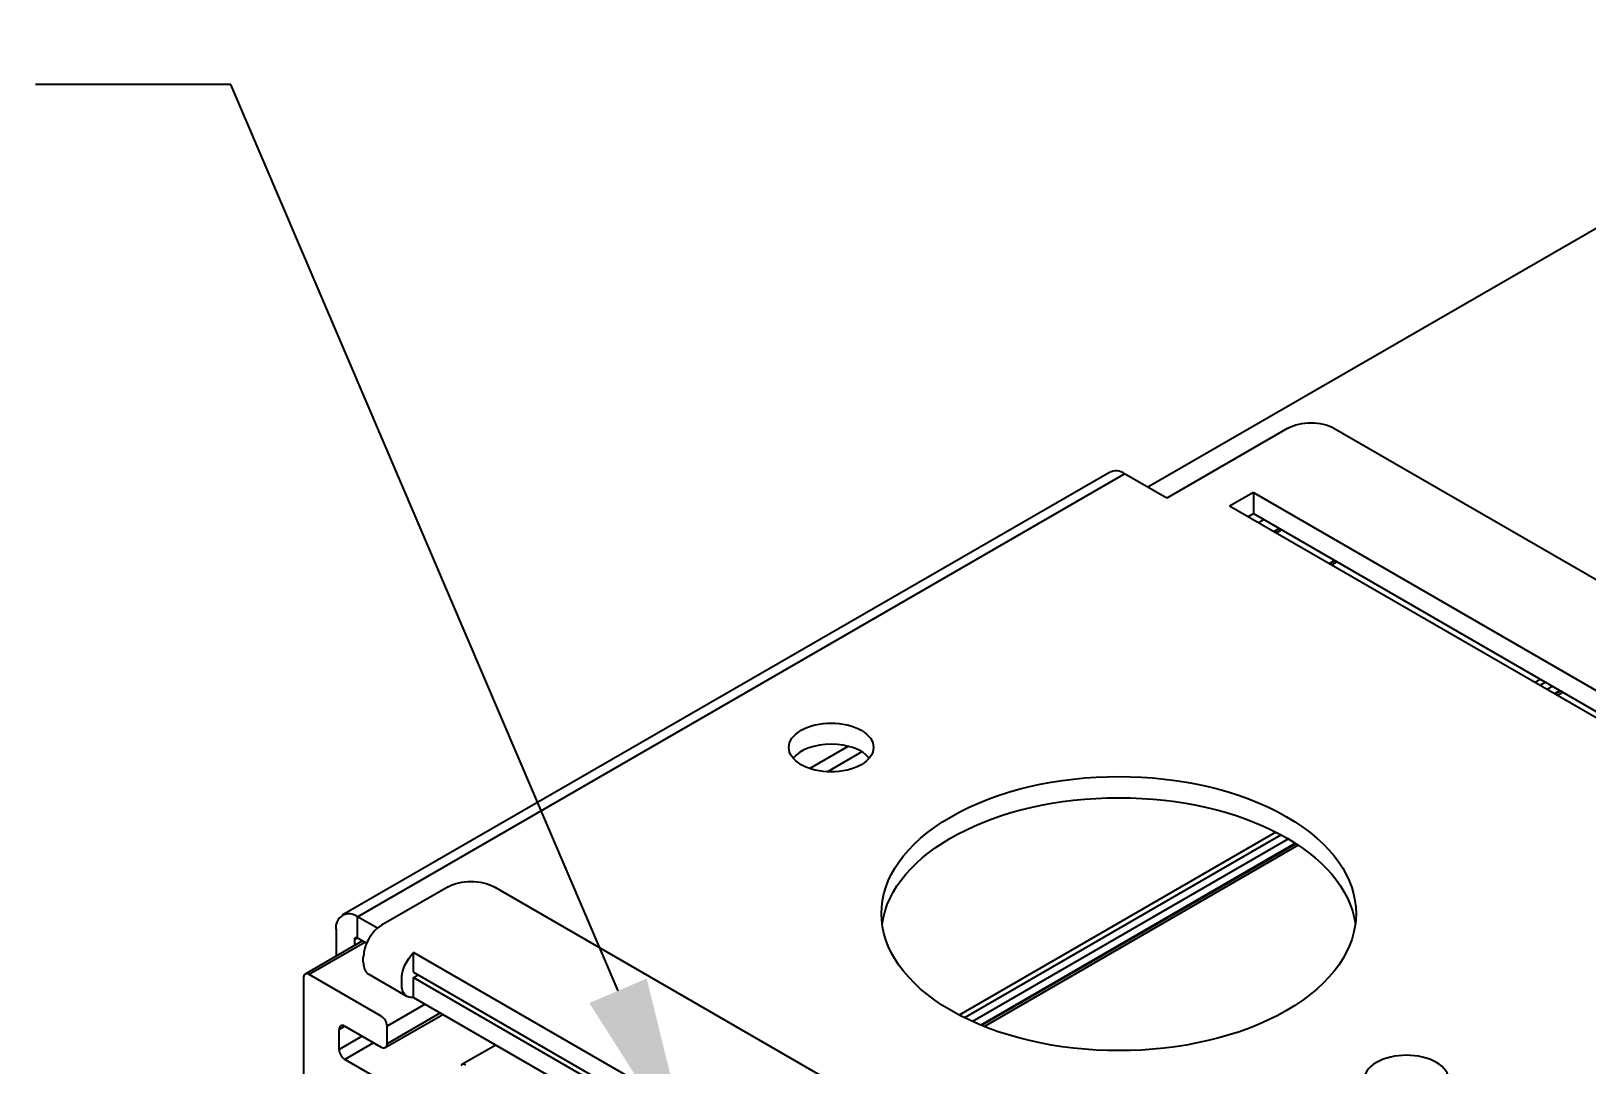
# Model space of a CAD drawing. Extents: x 0 to 9.5, y -12.2 to 0.1.
# Drawn here: x 4.282 to 7.15, y -6.697 to -4.792 of the extents above; entities that cross this region are included whole.
import ezdxf
from ezdxf import colors
from ezdxf.entities.mleader import LeaderData, LeaderLine
from ezdxf.math import Vec2, Vec3

# ---------------------------------------------------------------- set-up
doc = ezdxf.new("R2010")
doc.units = 0
doc.header["$LTSCALE"] = 0.5
doc.header["$MEASUREMENT"] = 0
for name, color, linetype in [('FAB DWG', 221, 'CONTINUOUS'), ('Housing', 150, 'CONTINUOUS'), ('Mounting', 4, 'CONTINUOUS')]:
    doc.layers.add(name, color=color, linetype=linetype)
doc.styles.get("Standard").update_dxf_attribs({"font": 'arial.ttf'})

msp = doc.modelspace()

# ---------------------------------------------------------------- linework, layer by layer
at = {"layer": 'Housing', "linetype": 'Continuous', "lineweight": 25, "transparency": 16777216}
for p, q in [((7.5868, -4.9131), (6.3405, -5.6326)), ((4.8927, -6.4687), (4.7868, -6.5299)), ((4.8971, -6.4713), (4.7943, -6.5306)), ((4.7837, -6.5367), (4.7837, -6.7901)), ((4.9272, -6.6074), (4.7943, -6.5306)), ((5.0081, -6.5852), (4.9378, -6.6257)), ((4.86, -6.6257), (4.8494, -6.6319)), ((4.86, -6.6257), (4.9272, -6.6645)), ((4.9347, -6.6653), (5.0408, -6.604)), ((5.0364, -6.6015), (4.9378, -6.6584)), ((4.9378, -6.6584), (4.9378, -6.6257)), ((4.8494, -6.6686), (4.8494, -6.6319)), ((4.8919, -6.6441), (4.8494, -6.6686)), ((4.9131, -6.6564), (4.86, -6.687)), ((5.1386, -6.6605), (5.0758, -6.6967)), ((5.0119, -6.7746), (4.86, -6.687))]:
    msp.add_line(p, q, dxfattribs=at)
at = {"layer": 'Housing', "linetype": 'Continuous', "lineweight": 25, "transparency": 16777216, "extrusion": (4.38462e-15, 0.816497, 0.57735)}
for p, q in [((6.5545, -5.6923), (6.5444, -5.6981)), ((6.5828, -5.7086), (6.5727, -5.7144)), ((6.5871, -5.7112), (6.5771, -5.717)), ((6.685, -5.7676), (6.6749, -5.7734)), ((6.6894, -5.7702), (6.6793, -5.776)), ((7.0644, -5.9867), (7.0543, -5.9925)), ((7.0737, -5.992), (7.0636, -5.9978)), ((7.0867, -5.9996), (7.0766, -6.0054)), ((7.1003, -6.0074), (7.0903, -6.0132)), ((7.1015, -6.0081), (7.0914, -6.0139)), ((7.1058, -6.0106), (7.0958, -6.0164)), ((5.7886, -6.11), (5.7175, -6.151)), ((5.8134, -6.1201), (5.7497, -6.1569)), ((6.5769, -6.2681), (5.993, -6.6053)), ((6.5867, -6.2732), (6.0028, -6.6103)), ((6.5998, -6.2807), (6.0172, -6.6171)), ((6.613, -6.2888), (6.0328, -6.6238)), ((6.6141, -6.2895), (6.0341, -6.6243)), ((6.6181, -6.2921), (6.0392, -6.6264))]:
    msp.add_line(p, q, dxfattribs=at)
at = {"layer": 'Housing', "linetype": 'Continuous', "lineweight": 25, "transparency": 16777216}
for centre, radius, start, end in [((4.7901, -6.5357), 0.00655, 50.7944, 189.2154), ((4.8559, -6.6308), 0.00655, 50.7945, 189.2162), ((4.9148, -6.6268), 0.0231, 2.6062, 57.3941), ((4.8725, -6.6676), 0.0231, 182.6043, 237.3957), ((4.9314, -6.6594), 0.00655, 230.7981, 9.2127), ((5.0792, -6.7026), 0.0066, 50.7507, 139.4682)]:
    msp.add_arc(centre, radius, start, end, dxfattribs=at)
at = {"layer": 'Mounting', "linetype": 'Continuous', "lineweight": 25, "transparency": 16777216, "extrusion": (4.38462e-15, 0.816497, 0.57735)}
for p, q in [((6.599, -5.5238), (6.3755, -5.6528)), ((6.6838, -5.5238), (7.8364, -6.1893)), ((6.3755, -5.6528), (6.2975, -5.6078)), ((6.5353, -5.6422), (6.4915, -5.6675)), ((6.5353, -5.6422), (7.6313, -6.275)), ((6.5353, -5.6422), (6.5353, -5.6812)), ((7.5875, -6.3003), (6.4915, -5.6675)), ((6.5253, -5.687), (6.5353, -5.6812)), ((6.5353, -5.6812), (7.5975, -6.2945)), ((5.0504, -6.3691), (4.9279, -6.4398)), ((6.2878, -7.0345), (5.1353, -6.3691)), ((4.92, -6.4454), (4.8832, -6.4242)), ((4.9, -6.4729), (4.8832, -6.4633)), ((4.8941, -6.5082), (4.8941, -6.4982)), ((4.9868, -6.5265), (4.9868, -6.4899)), ((6.0828, -7.1227), (4.9868, -6.4899)), ((4.904, -6.53), (4.9747, -6.5708)), ((4.9648, -6.539), (4.9648, -6.549)), ((4.9868, -6.5265), (6.0655, -7.1493)), ((4.9868, -6.5363), (4.9952, -6.5314)), ((4.9868, -6.5728), (4.9868, -6.5363)), ((4.9868, -6.5363), (6.0628, -7.1575)), ((4.9868, -6.5728), (6.063, -7.1942))]:
    msp.add_line(p, q, dxfattribs=at)
at = {"layer": 'Mounting', "linetype": 'Continuous', "lineweight": 25, "transparency": 16777216}
for p, q in [((6.2699, -5.6055), (4.8553, -6.4215)), ((4.8832, -6.4242), (6.2975, -5.6078)), ((4.8832, -6.4633), (4.8832, -6.4242)), ((4.8438, -6.447), (4.8438, -6.497)), ((4.8832, -6.4633), (4.8776, -6.4665)), ((4.8776, -6.4665), (4.8776, -6.4775))]:
    msp.add_line(p, q, dxfattribs=at)
for centre, radius, start, end in [((6.282, -5.6266), 0.0244, 50.7963, 120.0051), ((6.282, -5.6266), 0.0244, 189.2037, 189.2139), ((4.8678, -6.4431), 0.0244, 50.7963, 189.2139), ((4.881, -6.466), 0.00349, 50.7961, 189.2146)]:
    msp.add_arc(centre, radius, start, end, dxfattribs=at)
at = {"layer": 'Mounting', "linetype": 'Continuous', "lineweight": 25, "transparency": 16777216, "extrusion": (7.56983e-17, -1.41567e-29, -1)}
for centre in [(6.6414, -5.5483), (5.0928, -6.3935)]:
    msp.add_ellipse(centre, major_axis=(0.06, 0), ratio=0.57735, start_param=-2.356194, end_param=-0.785398, dxfattribs=at)
at = {"layer": 'Mounting', "linetype": 'Continuous', "lineweight": 25, "transparency": 16777216, "extrusion": (-2.56806e-17, 1.39652e-31, -1)}
msp.add_ellipse((5.7568, -6.1121), major_axis=(-0.078, 0), ratio=0.57735, start_param=-0.785398, end_param=5.497787, dxfattribs=at)
at = {"layer": 'Mounting', "linetype": 'Continuous', "lineweight": 25, "transparency": 16777216}
for centre, major_axis, start_param, end_param in [((5.7568, -6.1511), (-0.078, 0), -2.693409, -0.448184), ((4.9279, -6.4787), (-0.0239, -0.0413), -2.356194, -0.785398), ((4.9279, -6.4887), (-0.0239, -0.0413), -0.785398, 0), ((6.8175, -6.7245), (0.078, 0), -2.356194, 3.926991)]:
    msp.add_ellipse(centre, major_axis=major_axis, ratio=0.57735, start_param=start_param, end_param=end_param, dxfattribs=at)
at = {"layer": 'Mounting', "linetype": 'Continuous', "lineweight": 25, "transparency": 16777216, "extrusion": (3.71972e-17, -2.04344e-31, -1)}
msp.add_ellipse((6.2871, -6.4183), major_axis=(-0.4375, 0), ratio=0.57735, start_param=-0.785398, end_param=5.497787, dxfattribs=at)
at = {"layer": 'Mounting', "linetype": 'Continuous', "lineweight": 25, "transparency": 16777216, "extrusion": (7.78342e-17, -5.55112e-17, -1)}
msp.add_ellipse((6.2871, -6.4573), major_axis=(-0.4375, 0), ratio=0.57735, start_param=0.077334, end_param=3.064259, dxfattribs=at)
at = {"layer": 'Mounting', "linetype": 'Continuous', "lineweight": 25, "transparency": 16777216, "extrusion": (-3.80874e-16, 2.83996e-16, -1)}
msp.add_ellipse((4.9986, -6.5196), major_axis=(0.0239, 0.0413), ratio=0.57735, start_param=-2.356194, end_param=-1.143081, dxfattribs=at)
at = {"layer": 'Mounting', "linetype": 'Continuous', "lineweight": 25, "transparency": 16777216, "extrusion": (3.51927e-17, 1.71978e-16, -1)}
msp.add_ellipse((4.9986, -6.5295), major_axis=(-0.0239, -0.0413), ratio=0.57735, start_param=-0.427715, end_param=0.785398, dxfattribs=at)

# ---------------------------------------------------------------- leaders
at = {"layer": 'FAB DWG', "transparency": 16777216}
ml = msp.add_multileader_mtext('Standard', dxfattribs=at)
ml.set_content('*BEND TABS BACK', color=256)
ml.set_leader_properties()
ml.build(insert=Vec2(0, 0))
ml.multileader.update_dxf_attribs({"dogleg_length": 0.36, "arrow_head_size": 0.35})
ctx = ml.context
ctx.base_point, ctx.char_height, ctx.arrow_head_size, ctx.landing_gap_size, ctx.plane_origin = Vec3(1.7397, -4.8903), 0.188, 0.35, 0.09, Vec3(1.3402, -0.822)
ctx.text_align_type = 2
notes = []
notes.append((ctx, [(0, (1, 1, 0), (4.6499, -4.8903), (-1, 0), 0.36, [(0, [(5.5013, -6.8824)], 0, [])])]))
ctx.mtext.insert, ctx.mtext.alignment, ctx.mtext.flow_direction = Vec3(4.1999, -4.7947), 3, 5
for ctx, leaders in notes:
    for number, flags, end, landing, length, lines in leaders:
        leader = LeaderData()
        leader.index, (leader.has_last_leader_line, leader.has_dogleg_vector, leader.attachment_direction) = number, flags
        leader.last_leader_point, leader.dogleg_vector, leader.dogleg_length = Vec3(end), Vec3(landing), length
        for number, points, colour, breaks in lines:
            line = LeaderLine()
            line.index, line.vertices, line.color, line.breaks = number, Vec3.list(points), colors.encode_raw_color(colour), breaks
            leader.lines.append(line)
        ctx.leaders.append(leader)

doc.saveas('drawing.dxf')
